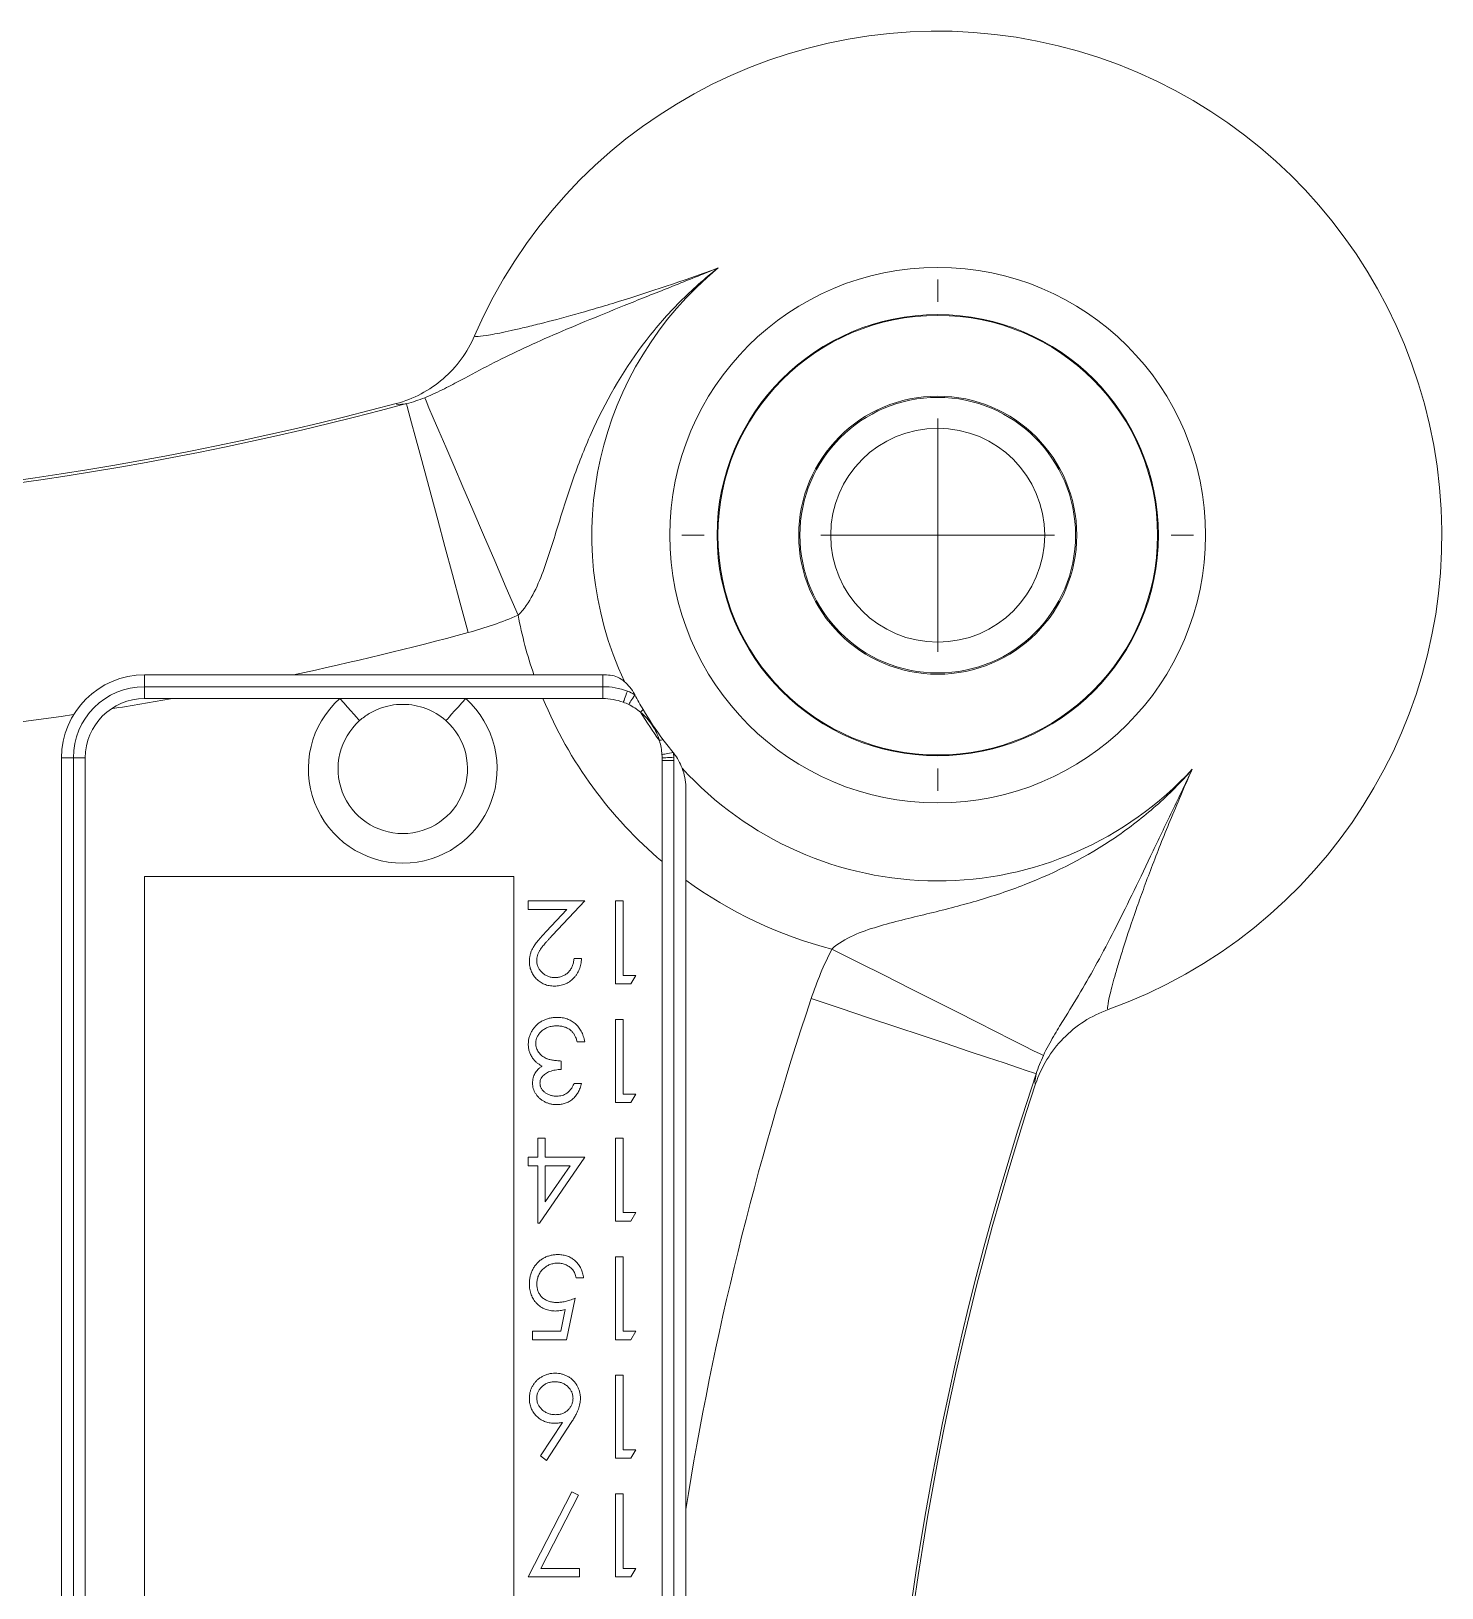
# Model space of a CAD drawing. Header units: millimetres. Extents: x 24.3 to 104.7, y 23.5 to 104.3.
# Drawn here: x 74.45 to 104.65, y 71 to 104.34 of the extents above; entities that cross this region are included whole.
import ezdxf

# ---------------------------------------------------------------- set-up
doc = ezdxf.new("R2010")
doc.units = ezdxf.units.MM

# ---------------------------------------------------------------- blocks, each defined once
blk = doc.blocks.new('SW_CENTERMARKSYMBOL_3')
at = {"color": 0, "linetype": 'Continuous', "lineweight": 0}
for p, q in [((0, 5), (0, 5.477)), ((0, 0), (0, 2.5)), ((-5, 0), (-5.477, 0)), ((0, 0), (-2.5, 0)), ((0, 0), (0, -2.5)), ((0, 0), (2.5, 0)), ((5, 0), (5.477, 0)), ((0, -5), (0, -5.477))]:
    blk.add_line(p, q, dxfattribs=at)

msp = doc.modelspace()

# ---------------------------------------------------------------- linework, layer by layer
at = {"color": 7, "linetype": 'Continuous', "lineweight": 15}
for p, q in [((76.877, 90.301), (76.877, 90.555)), ((76.877, 90.555), (86.687, 90.555)), ((86.687, 90.301), (86.687, 90.555)), ((86.687, 90.301), (76.877, 90.301)), ((76.877, 90.047), (76.877, 90.301)), ((86.687, 90.047), (76.877, 90.047)), ((86.687, 90.047), (86.687, 90.301)), ((75.099, 88.777), (75.353, 88.777)), ((75.099, 40.139), (75.099, 88.777)), ((75.353, 88.777), (75.607, 88.777)), ((75.353, 88.777), (75.353, 40.139)), ((75.607, 88.777), (75.607, 40.139)), ((88.211, 88.721), (87.957, 88.721)), ((87.957, 40.139), (87.957, 88.721)), ((88.211, 88.721), (88.211, 88.874)), ((88.211, 40.139), (88.211, 88.721)), ((88.465, 88.159), (88.465, 40.139)), ((84.782, 86.237), (76.877, 86.237)), ((76.877, 86.237), (76.877, 55.379)), ((84.782, 55.379), (84.782, 86.237)), ((85.093, 85.531), (85.093, 85.714)), ((85.093, 85.714), (86.302, 85.714)), ((86.302, 85.714), (85.612, 84.978)), ((86.963, 83.936), (86.963, 85.714)), ((86.963, 85.714), (87.122, 85.714)), ((87.122, 85.714), (87.122, 84.118)), ((85.921, 85.531), (85.093, 85.531)), ((85.476, 85.057), (85.921, 85.531)), ((86.074, 84.483), (86.233, 84.483)), ((87.122, 84.118), (87.396, 84.118)), ((87.396, 84.118), (87.291, 83.936)), ((87.291, 83.936), (86.963, 83.936)), ((86.963, 83.174), (87.122, 83.174)), ((86.963, 81.396), (86.963, 83.174)), ((87.122, 83.174), (87.122, 81.578)), ((86.302, 82.695), (86.142, 82.695)), ((85.8, 82.285), (85.8, 82.102)), ((86.074, 81.806), (86.233, 81.806)), ((87.291, 81.396), (86.963, 81.396)), ((87.122, 81.578), (87.396, 81.578)), ((87.396, 81.578), (87.291, 81.396)), ((85.299, 80.224), (85.299, 80.634)), ((85.299, 80.634), (85.458, 80.634)), ((85.458, 80.634), (85.458, 80.224)), ((86.963, 78.856), (86.963, 80.634)), ((86.963, 80.634), (87.122, 80.634)), ((87.122, 80.634), (87.122, 79.038)), ((85.093, 80.041), (85.093, 80.224)), ((85.093, 80.224), (85.299, 80.224)), ((85.299, 80.041), (85.093, 80.041)), ((85.299, 78.81), (85.299, 80.041)), ((86.302, 80.224), (85.331, 78.81)), ((85.458, 80.224), (86.302, 80.224)), ((85.458, 80.041), (85.458, 79.269)), ((85.458, 79.269), (85.988, 80.041)), ((85.988, 80.041), (85.458, 80.041)), ((87.122, 79.038), (87.396, 79.038)), ((87.396, 79.038), (87.291, 78.856)), ((85.331, 78.81), (85.299, 78.81)), ((87.291, 78.856), (86.963, 78.856)), ((86.963, 76.316), (86.963, 78.094)), ((86.963, 78.094), (87.122, 78.094)), ((87.122, 78.094), (87.122, 76.498)), ((86.279, 77.638), (86.119, 77.638)), ((86.096, 77.205), (85.914, 76.316)), ((85.789, 76.498), (85.885, 76.966)), ((85.185, 76.316), (85.185, 76.498)), ((85.185, 76.498), (85.789, 76.498)), ((87.122, 76.498), (87.396, 76.498)), ((87.396, 76.498), (87.291, 76.316)), ((85.914, 76.316), (85.185, 76.316)), ((87.291, 76.316), (86.963, 76.316)), ((86.963, 75.554), (87.122, 75.554)), ((86.963, 73.776), (86.963, 75.554)), ((87.122, 75.554), (87.122, 73.958)), ((85.358, 73.827), (85.828, 74.545)), ((86.012, 74.542), (85.481, 73.73)), ((85.481, 73.73), (85.358, 73.827)), ((87.291, 73.776), (86.963, 73.776)), ((87.122, 73.958), (87.396, 73.958)), ((87.396, 73.958), (87.291, 73.776)), ((85.093, 71.236), (86.028, 73.059)), ((86.028, 73.059), (86.166, 72.984)), ((86.963, 71.236), (86.963, 73.014)), ((86.963, 73.014), (87.122, 73.014)), ((87.122, 73.014), (87.122, 71.418)), ((86.166, 72.984), (85.363, 71.418)), ((85.363, 71.418), (86.188, 71.418)), ((86.188, 71.418), (86.188, 71.236)), ((87.122, 71.418), (87.396, 71.418)), ((87.396, 71.418), (87.291, 71.236)), ((86.188, 71.236), (85.093, 71.236)), ((87.291, 71.236), (86.963, 71.236))]:
    msp.add_line(p, q, dxfattribs=at)
at = {"color": 7, "linetype": 'Continuous', "lineweight": 15, "flags": 128}
for points in [[(82.484, 96.362), (82.499, 96.305), (82.536, 96.168), (82.594, 95.953), (82.672, 95.663), (82.769, 95.304), (82.883, 94.881), (83.012, 94.402), (83.154, 93.874), (83.307, 93.306), (83.468, 92.707), (83.635, 92.088), (83.804, 91.459)], [(82.875, 96.491), (82.906, 96.42), (82.967, 96.276), (83.059, 96.062), (83.18, 95.78), (83.328, 95.436), (83.5, 95.035), (83.694, 94.582), (83.907, 94.086), (84.135, 93.554), (84.375, 92.995), (84.623, 92.417), (84.874, 91.83)], [(81.057, 90.047), (81.141, 89.954), (81.221, 89.864), (81.295, 89.782), (81.359, 89.71), (81.412, 89.651), (81.451, 89.608), (81.474, 89.582), (81.481, 89.574)], [(83.331, 89.574), (83.338, 89.582), (83.361, 89.608), (83.4, 89.651), (83.452, 89.71), (83.517, 89.782), (83.591, 89.864), (83.671, 89.954), (83.754, 90.047)], [(87.128, 89.968), (87.129, 89.973), (87.134, 89.986), (87.143, 90.008), (87.153, 90.038), (87.167, 90.074), (87.182, 90.115), (87.199, 90.16), (87.216, 90.207)], [(87.243, 89.919), (87.25, 89.93), (87.261, 89.947), (87.275, 89.969), (87.292, 89.995), (87.31, 90.025), (87.331, 90.057), (87.353, 90.091), (87.376, 90.127)], [(87.956, 88.847), (87.969, 88.85), (87.988, 88.853), (88.014, 88.858), (88.044, 88.863), (88.079, 88.869), (88.117, 88.875), (88.157, 88.882), (88.198, 88.89)], [(88.21, 88.79), (88.164, 88.788), (88.119, 88.786), (88.077, 88.783), (88.04, 88.781), (88.009, 88.78), (87.984, 88.778), (87.967, 88.778), (87.957, 88.777)], [(96.122, 82.401), (96.053, 82.436), (95.913, 82.506), (95.705, 82.611), (95.431, 82.749), (95.097, 82.918), (94.707, 83.114), (94.267, 83.336), (93.785, 83.579), (93.269, 83.839), (92.725, 84.113), (92.164, 84.396), (91.594, 84.683)], [(95.968, 82.013), (95.912, 82.032), (95.777, 82.077), (95.566, 82.148), (95.282, 82.243), (94.929, 82.361), (94.514, 82.499), (94.043, 82.657), (93.524, 82.83), (92.966, 83.017), (92.379, 83.213), (91.77, 83.416), (91.152, 83.623)]]:
    msp.add_lwpolyline(points, dxfattribs=at)
at = {"color": 7, "linetype": 'Continuous', "lineweight": 15}
for radius in [5.735, 4.724, 4.707, 2.977, 2.951, 2.291]:
    msp.add_circle((93.86, 93.546), radius, dxfattribs=at)
for centre, radius, start, end in [((93.86, 93.546), 10.795, 289.7632, 156.7052), ((93.86, 93.546), 7.405, 129.3792, 205.0348), ((64.459, 163.321), 69.342, 254.93346, 285.06654), ((64.459, 163.321), 69.284, 255.1093, 284.8907), ((93.86, 93.546), 9.148, 190.8086, 199.0827), ((64.459, 163.321), 74.42, 282.10485, 285.06654), ((76.877, 88.777), 1.778, 90, 180), ((86.687, 88.777), 1.778, 84.7387, 90), ((76.877, 88.777), 1.524, 90, 180), ((76.877, 88.777), 1.27, 90, 180), ((64.459, 163.321), 74.42, 279.04645, 280.07109), ((82.406, 88.542), 2.021, 131.862, 48.138), ((93.86, 93.546), 9.148, 202.4866, 229.8168), ((86.687, 88.777), 1.524, 69.7187, 90), ((86.687, 88.777), 1.27, 69.7187, 90), ((86.687, 88.777), 1.524, 63.4436, 69.7187), ((93.86, 93.546), 7.33, 207.6834, 207.8024), ((93.86, 93.546), 7.33, 207.8024, 210.6163), ((64.459, 163.321), 74.42, 271.74449, 278.4217), ((88.181, 89.197), 0.88, 135.6246, 140.7541), ((93.86, 93.546), 7.405, 210.8003, 216.4371), ((93.86, 93.546), 7.33, 210.6163, 216.6211), ((82.406, 88.542), 1.386, 131.862, 48.138), ((87.652, 89.992), 0.881, 286.4861, 291.6101), ((93.86, 93.546), 7.33, 216.6211, 219.435), ((93.86, 93.546), 7.33, 219.435, 219.5949), ((93.86, 93.546), 7.405, 222.3465, 317.397), ((93.86, 93.546), 9.148, 233.8643, 255.6568), ((156.446, 61.796), 68.846, 161.51546, 170.90583), ((156.446, 61.796), 63.768, 161.51546, 198.48454), ((156.446, 61.796), 63.71, 161.70712, 198.29288)]:
    msp.add_arc(centre, radius, start, end, dxfattribs=at)
for points, knots in [([(82.875, 96.491), (83.036, 96.556), (83.172, 96.62), (83.424, 96.746), (83.539, 96.807), (83.87, 96.984), (84.074, 97.094), (84.492, 97.308), (84.705, 97.413), (85.151, 97.623), (85.386, 97.728), (86.126, 98.049), (86.665, 98.269), (87.557, 98.628), (87.865, 98.75), (88.341, 98.94), (88.503, 99.005), (88.83, 99.136), (88.997, 99.203), (89.162, 99.27)], [0, 0, 0, 0, 0.0625, 0.0625, 0.125, 0.125, 0.25, 0.25, 0.375, 0.375, 0.5, 0.5, 0.75, 0.75, 0.875, 0.875, 0.9375, 0.9375, 1, 1, 1, 1]), ([(83.945, 97.815), (83.939, 97.802), (83.965, 97.797), (84.078, 97.804), (84.167, 97.817), (84.403, 97.858), (84.549, 97.888), (84.812, 97.946), (84.907, 97.968), (85.111, 98.017), (85.221, 98.044), (85.571, 98.132), (85.828, 98.2), (86.249, 98.318), (86.395, 98.36), (86.7, 98.449), (86.86, 98.497), (87.676, 98.749), (88.389, 98.986), (89.162, 99.27)], [0, 0, 0, 0, 0.125, 0.125, 0.25, 0.25, 0.375, 0.375, 0.4375, 0.4375, 0.5, 0.5, 0.625, 0.625, 0.6875, 0.6875, 0.75, 0.75, 1, 1, 1, 1]), ([(84.874, 91.83), (85.007, 91.959), (85.106, 92.11), (85.276, 92.431), (85.346, 92.599), (85.536, 93.109), (85.639, 93.457), (85.853, 94.15), (85.963, 94.496), (86.209, 95.18), (86.345, 95.519), (86.802, 96.511), (87.171, 97.138), (87.84, 98.008), (88.081, 98.283), (88.468, 98.672), (88.601, 98.798), (88.875, 99.041), (89.019, 99.159), (89.162, 99.27)], [0, 0, 0, 0, 0.0625, 0.0625, 0.125, 0.125, 0.25, 0.25, 0.375, 0.375, 0.5, 0.5, 0.75, 0.75, 0.875, 0.875, 0.9375, 0.9375, 1, 1, 1, 1]), ([(82.264, 96.363), (82.45, 96.413), (82.628, 96.483), (82.965, 96.661), (83.126, 96.771), (83.559, 97.144), (83.792, 97.46), (83.945, 97.815)], [0, 0, 0, 0, 0.25, 0.25, 0.5, 0.5, 1, 1, 1, 1]), ([(87.15, 90.412), (87.193, 90.376), (87.233, 90.335), (87.307, 90.244), (87.341, 90.194), (87.369, 90.14)], [0, 0, 0, 0, 0.5, 0.5, 1, 1, 1, 1]), ([(83.331, 89.574), (83.198, 89.693), (83.052, 89.777), (82.824, 89.863), (82.746, 89.885), (82.581, 89.915), (82.494, 89.923), (82.317, 89.923), (82.23, 89.915), (82.067, 89.885), (81.987, 89.863), (81.835, 89.806), (81.762, 89.771), (81.618, 89.685), (81.547, 89.633), (81.481, 89.574)], [0, 0, 0, 0, 0.25, 0.25, 0.375, 0.375, 0.5, 0.5, 0.625, 0.625, 0.75, 0.75, 0.875, 0.875, 1, 1, 1, 1]), ([(87.902, 89.147), (87.867, 89.262), (87.814, 89.376), (87.676, 89.584), (87.591, 89.678), (87.499, 89.754)], [0, 0, 0, 0, 0.5, 0.5, 1, 1, 1, 1]), ([(88.21, 88.79), (88.211, 88.772), (88.211, 88.754), (88.211, 88.736), (88.211, 88.731), (88.211, 88.726), (88.211, 88.721)], [0, 0, 0, 0, 0.00005463481, 0.00005463481, 0.00005463481, 0.00006975959, 0.00006975959, 0.00006975959, 0.00006975959]), ([(88.211, 88.874), (88.251, 88.826), (88.283, 88.774), (88.341, 88.667), (88.366, 88.612), (88.387, 88.557)], [0, 0, 0, 0, 0.5, 0.5, 1, 1, 1, 1]), ([(91.594, 84.683), (91.731, 84.808), (91.889, 84.898), (92.221, 85.048), (92.394, 85.108), (92.917, 85.266), (93.272, 85.348), (93.981, 85.52), (94.335, 85.609), (95.036, 85.814), (95.384, 85.93), (96.406, 86.328), (97.057, 86.661), (97.968, 87.281), (98.258, 87.506), (98.671, 87.872), (98.805, 87.998), (99.065, 88.259), (99.191, 88.396), (99.31, 88.533)], [0, 0, 0, 0, 0.0625, 0.0625, 0.125, 0.125, 0.25, 0.25, 0.375, 0.375, 0.5, 0.5, 0.75, 0.75, 0.875, 0.875, 0.9375, 0.9375, 1, 1, 1, 1]), ([(96.122, 82.401), (96.197, 82.558), (96.27, 82.69), (96.412, 82.934), (96.48, 83.046), (96.677, 83.367), (96.8, 83.564), (97.04, 83.97), (97.158, 84.177), (97.396, 84.612), (97.516, 84.84), (97.885, 85.563), (98.14, 86.091), (98.558, 86.964), (98.701, 87.265), (98.924, 87.731), (99, 87.889), (99.154, 88.209), (99.233, 88.372), (99.31, 88.533)], [0, 0, 0, 0, 0.0625, 0.0625, 0.125, 0.125, 0.25, 0.25, 0.375, 0.375, 0.5, 0.5, 0.75, 0.75, 0.875, 0.875, 0.9375, 0.9375, 1, 1, 1, 1]), ([(99.31, 88.533), (99.141, 88.155), (98.983, 87.787), (98.693, 87.086), (98.56, 86.749), (98.377, 86.268), (98.318, 86.11), (98.209, 85.81), (98.157, 85.666), (98.012, 85.25), (97.927, 84.997), (97.817, 84.652), (97.783, 84.543), (97.722, 84.341), (97.694, 84.247), (97.62, 83.988), (97.581, 83.843), (97.525, 83.61), (97.507, 83.521), (97.493, 83.408), (97.496, 83.382), (97.51, 83.387)], [0, 0, 0, 0, 0.125, 0.125, 0.25, 0.25, 0.3125, 0.3125, 0.375, 0.375, 0.5, 0.5, 0.5625, 0.5625, 0.625, 0.625, 0.75, 0.75, 0.875, 0.875, 1, 1, 1, 1]), ([(85.116, 84.419), (85.117, 84.444), (85.119, 84.493), (85.133, 84.565), (85.156, 84.635), (85.184, 84.691), (85.211, 84.736), (85.236, 84.774), (85.266, 84.814), (85.299, 84.857), (85.337, 84.903), (85.379, 84.952), (85.426, 85.003), (85.459, 85.038), (85.476, 85.057)], [0, 0, 0, 0, 0.098701, 0.195671, 0.29242, 0.391339, 0.444459, 0.504225, 0.570348, 0.642914, 0.72229, 0.807923, 0.90047, 1, 1, 1, 1]), ([(85.612, 84.978), (85.595, 84.96), (85.563, 84.927), (85.517, 84.878), (85.476, 84.832), (85.44, 84.79), (85.408, 84.751), (85.381, 84.716), (85.358, 84.685), (85.334, 84.648), (85.311, 84.602), (85.29, 84.547), (85.278, 84.491), (85.277, 84.452), (85.276, 84.433)], [0, 0, 0, 0, 0.1107942, 0.2128129, 0.3060779, 0.3906175, 0.4672327, 0.5344506, 0.5938668, 0.644833, 0.7362206, 0.8250374, 0.9119923, 1, 1, 1, 1]), ([(85.653, 83.89), (85.634, 83.891), (85.596, 83.892), (85.54, 83.899), (85.486, 83.911), (85.436, 83.929), (85.389, 83.951), (85.344, 83.978), (85.302, 84.01), (85.264, 84.047), (85.229, 84.087), (85.199, 84.129), (85.174, 84.173), (85.153, 84.219), (85.136, 84.266), (85.125, 84.315), (85.118, 84.367), (85.117, 84.401), (85.116, 84.419)], [0, 0, 0, 0, 0.06948, 0.136525, 0.200801, 0.263983, 0.325711, 0.387271, 0.449493, 0.512955, 0.576266, 0.637575, 0.697901, 0.757558, 0.816588, 0.876646, 0.937286, 1, 1, 1, 1]), ([(85.276, 84.433), (85.276, 84.421), (85.277, 84.397), (85.282, 84.362), (85.291, 84.328), (85.304, 84.296), (85.319, 84.264), (85.339, 84.234), (85.361, 84.206), (85.387, 84.179), (85.416, 84.154), (85.446, 84.132), (85.478, 84.114), (85.512, 84.099), (85.547, 84.087), (85.584, 84.079), (85.622, 84.074), (85.648, 84.073), (85.662, 84.073)], [0, 0, 0, 0, 0.061969, 0.122129, 0.180999, 0.240162, 0.299865, 0.359951, 0.421742, 0.486546, 0.551508, 0.614995, 0.67724, 0.739715, 0.803039, 0.866487, 0.931969, 1, 1, 1, 1]), ([(86.233, 84.483), (86.232, 84.462), (86.23, 84.42), (86.221, 84.36), (86.207, 84.302), (86.187, 84.247), (86.164, 84.195), (86.134, 84.145), (86.1, 84.099), (86.061, 84.056), (86.019, 84.017), (85.974, 83.983), (85.927, 83.955), (85.877, 83.931), (85.824, 83.913), (85.77, 83.9), (85.712, 83.892), (85.673, 83.891), (85.653, 83.89)], [0, 0, 0, 0, 0.068799, 0.135118, 0.199001, 0.261934, 0.323531, 0.385435, 0.447216, 0.510018, 0.572511, 0.633364, 0.693217, 0.752555, 0.812558, 0.873261, 0.935543, 1, 1, 1, 1]), ([(85.662, 84.073), (85.675, 84.073), (85.703, 84.074), (85.743, 84.079), (85.781, 84.087), (85.817, 84.099), (85.852, 84.114), (85.885, 84.133), (85.916, 84.154), (85.945, 84.18), (85.972, 84.208), (85.996, 84.239), (86.017, 84.273), (86.035, 84.31), (86.049, 84.349), (86.06, 84.391), (86.069, 84.436), (86.072, 84.467), (86.074, 84.483)], [0, 0, 0, 0, 0.064442, 0.1265535, 0.1867788, 0.245944, 0.3041103, 0.3617853, 0.4202554, 0.4799429, 0.5402862, 0.6007124, 0.6619622, 0.7244722, 0.7888813, 0.8563063, 0.9263482, 1, 1, 1, 1]), ([(97.51, 83.387), (97.328, 83.321), (97.156, 83.236), (96.835, 83.03), (96.683, 82.906), (96.283, 82.496), (96.077, 82.16), (95.956, 81.793)], [0, 0, 0, 0, 0.25, 0.25, 0.5, 0.5, 1, 1, 1, 1]), ([(85.093, 82.646), (85.094, 82.671), (85.096, 82.72), (85.112, 82.794), (85.138, 82.865), (85.173, 82.934), (85.217, 82.998), (85.269, 83.056), (85.329, 83.105), (85.395, 83.146), (85.467, 83.179), (85.544, 83.203), (85.625, 83.217), (85.68, 83.219), (85.709, 83.219)], [0, 0, 0, 0, 0.079635, 0.1588952, 0.2395795, 0.3223821, 0.4057934, 0.4878843, 0.5697106, 0.6530482, 0.7374337, 0.8225729, 0.9097627, 1, 1, 1, 1]), ([(85.706, 83.037), (85.689, 83.037), (85.657, 83.036), (85.609, 83.031), (85.564, 83.022), (85.521, 83.01), (85.481, 82.994), (85.444, 82.974), (85.409, 82.951), (85.377, 82.925), (85.348, 82.897), (85.323, 82.866), (85.301, 82.835), (85.284, 82.803), (85.27, 82.769), (85.26, 82.734), (85.254, 82.698), (85.253, 82.673), (85.253, 82.661)], [0, 0, 0, 0, 0.076062, 0.148732, 0.218375, 0.285723, 0.351058, 0.414935, 0.478486, 0.542169, 0.60475, 0.664119, 0.7215, 0.777616, 0.832666, 0.887858, 0.943468, 1, 1, 1, 1]), ([(86.003, 82.941), (85.993, 82.949), (85.973, 82.964), (85.941, 82.983), (85.906, 83), (85.87, 83.014), (85.832, 83.024), (85.792, 83.032), (85.749, 83.036), (85.72, 83.037), (85.706, 83.037)], [0, 0, 0, 0, 0.11826, 0.236156, 0.35563, 0.476249, 0.600164, 0.728633, 0.861326, 1, 1, 1, 1]), ([(85.709, 83.219), (85.728, 83.219), (85.765, 83.218), (85.82, 83.212), (85.872, 83.201), (85.923, 83.187), (85.97, 83.168), (86.015, 83.145), (86.058, 83.118), (86.098, 83.087), (86.136, 83.052), (86.17, 83.012), (86.201, 82.969), (86.228, 82.922), (86.252, 82.871), (86.272, 82.816), (86.289, 82.757), (86.297, 82.716), (86.302, 82.695)], [0, 0, 0, 0, 0.065538, 0.128956, 0.190367, 0.249965, 0.308569, 0.366415, 0.424556, 0.483181, 0.542251, 0.601744, 0.662508, 0.7245, 0.789139, 0.856354, 0.926299, 1, 1, 1, 1]), ([(86.142, 82.695), (86.138, 82.709), (86.13, 82.735), (86.116, 82.774), (86.1, 82.809), (86.084, 82.841), (86.066, 82.871), (86.046, 82.897), (86.026, 82.921), (86.01, 82.934), (86.003, 82.941)], [0, 0, 0, 0, 0.14977, 0.291316, 0.425966, 0.55216, 0.671527, 0.786122, 0.895325, 1, 1, 1, 1]), ([(85.2, 82.33), (85.191, 82.341), (85.174, 82.365), (85.153, 82.402), (85.134, 82.44), (85.12, 82.479), (85.108, 82.519), (85.1, 82.56), (85.095, 82.603), (85.094, 82.631), (85.093, 82.646)], [0, 0, 0, 0, 0.128146, 0.254193, 0.378141, 0.501381, 0.623957, 0.747076, 0.872865, 1, 1, 1, 1]), ([(85.253, 82.661), (85.254, 82.644), (85.255, 82.611), (85.267, 82.563), (85.287, 82.516), (85.314, 82.471), (85.347, 82.431), (85.386, 82.394), (85.43, 82.364), (85.471, 82.343), (85.508, 82.329), (85.539, 82.319), (85.574, 82.311), (85.613, 82.304), (85.654, 82.297), (85.7, 82.292), (85.749, 82.288), (85.783, 82.286), (85.8, 82.285)], [0, 0, 0, 0, 0.066903, 0.133472, 0.201015, 0.271618, 0.342884, 0.413833, 0.485572, 0.559817, 0.599915, 0.643623, 0.691922, 0.744713, 0.801511, 0.862871, 0.929335, 1, 1, 1, 1]), ([(85.185, 81.812), (85.185, 81.831), (85.186, 81.868), (85.196, 81.921), (85.213, 81.972), (85.236, 82.02), (85.265, 82.064), (85.301, 82.106), (85.344, 82.144), (85.376, 82.167), (85.392, 82.178)], [0, 0, 0, 0, 0.128068, 0.250608, 0.37063, 0.490072, 0.610375, 0.734313, 0.863217, 1, 1, 1, 1]), ([(85.392, 82.178), (85.373, 82.187), (85.336, 82.205), (85.285, 82.241), (85.238, 82.282), (85.213, 82.314), (85.2, 82.33)], [0, 0, 0, 0, 0.253916, 0.503896, 0.750255, 1, 1, 1, 1]), ([(85.8, 82.102), (85.778, 82.102), (85.735, 82.101), (85.672, 82.093), (85.612, 82.08), (85.556, 82.062), (85.505, 82.04), (85.46, 82.015), (85.423, 81.986), (85.394, 81.955), (85.372, 81.921), (85.356, 81.886), (85.346, 81.849), (85.345, 81.824), (85.344, 81.811)], [0, 0, 0, 0, 0.110151, 0.215684, 0.318037, 0.418137, 0.511656, 0.596672, 0.673801, 0.744527, 0.810701, 0.874075, 0.936704, 1, 1, 1, 1]), ([(85.704, 81.35), (85.681, 81.351), (85.635, 81.352), (85.567, 81.365), (85.502, 81.385), (85.44, 81.413), (85.383, 81.447), (85.332, 81.487), (85.288, 81.534), (85.251, 81.585), (85.222, 81.64), (85.2, 81.696), (85.187, 81.754), (85.185, 81.793), (85.185, 81.812)], [0, 0, 0, 0, 0.090254, 0.17854, 0.266093, 0.354631, 0.441886, 0.525747, 0.608114, 0.690197, 0.770821, 0.848326, 0.924012, 1, 1, 1, 1]), ([(85.344, 81.811), (85.344, 81.802), (85.345, 81.784), (85.35, 81.757), (85.358, 81.73), (85.369, 81.705), (85.384, 81.681), (85.401, 81.658), (85.422, 81.636), (85.445, 81.615), (85.471, 81.596), (85.499, 81.579), (85.529, 81.564), (85.56, 81.553), (85.593, 81.544), (85.628, 81.537), (85.664, 81.533), (85.689, 81.533), (85.702, 81.533)], [0, 0, 0, 0, 0.055265, 0.109948, 0.163898, 0.21807, 0.273285, 0.330884, 0.390478, 0.454119, 0.518941, 0.583379, 0.648575, 0.715078, 0.782538, 0.852347, 0.924941, 1, 1, 1, 1]), ([(85.702, 81.533), (85.722, 81.533), (85.762, 81.535), (85.819, 81.547), (85.872, 81.566), (85.912, 81.589), (85.942, 81.612), (85.963, 81.632), (85.984, 81.654), (86.004, 81.679), (86.023, 81.707), (86.041, 81.737), (86.058, 81.771), (86.068, 81.794), (86.074, 81.806)], [0, 0, 0, 0, 0.122728, 0.239717, 0.351862, 0.463202, 0.520261, 0.579432, 0.640596, 0.705298, 0.773236, 0.844649, 0.920046, 1, 1, 1, 1]), ([(86.233, 81.806), (86.229, 81.788), (86.22, 81.753), (86.203, 81.703), (86.184, 81.656), (86.161, 81.612), (86.135, 81.571), (86.107, 81.534), (86.075, 81.499), (86.041, 81.468), (86.005, 81.44), (85.967, 81.416), (85.927, 81.396), (85.885, 81.379), (85.842, 81.366), (85.797, 81.357), (85.751, 81.351), (85.72, 81.351), (85.704, 81.35)], [0, 0, 0, 0, 0.0726253, 0.1419766, 0.2089849, 0.2739569, 0.3368893, 0.398745, 0.4601159, 0.5208249, 0.5809945, 0.6401519, 0.6986225, 0.7572711, 0.8164267, 0.876254, 0.9371653, 1, 1, 1, 1]), ([(85.116, 77.513), (85.117, 77.527), (85.117, 77.556), (85.121, 77.599), (85.127, 77.641), (85.136, 77.682), (85.148, 77.722), (85.161, 77.761), (85.178, 77.799), (85.197, 77.836), (85.218, 77.871), (85.241, 77.905), (85.266, 77.936), (85.292, 77.966), (85.321, 77.993), (85.351, 78.018), (85.383, 78.041), (85.416, 78.062), (85.452, 78.08), (85.488, 78.096), (85.526, 78.109), (85.566, 78.12), (85.607, 78.129), (85.649, 78.135), (85.692, 78.139), (85.721, 78.139), (85.736, 78.139)], [0, 0, 0, 0, 0.044012, 0.087429, 0.13011, 0.172543, 0.214195, 0.256275, 0.298269, 0.340356, 0.382404, 0.423406, 0.464232, 0.504057, 0.543842, 0.583267, 0.623086, 0.66291, 0.70323, 0.743614, 0.784555, 0.825761, 0.867766, 0.910751, 0.954917, 1, 1, 1, 1]), ([(85.736, 78.139), (85.754, 78.139), (85.789, 78.138), (85.84, 78.131), (85.889, 78.121), (85.936, 78.105), (85.981, 78.085), (86.023, 78.061), (86.064, 78.033), (86.102, 78), (86.137, 77.964), (86.169, 77.925), (86.197, 77.884), (86.221, 77.839), (86.241, 77.793), (86.257, 77.743), (86.27, 77.692), (86.276, 77.656), (86.279, 77.638)], [0, 0, 0, 0, 0.065435, 0.128735, 0.190276, 0.250777, 0.31088, 0.370805, 0.431559, 0.49348, 0.555853, 0.617262, 0.678601, 0.740657, 0.802944, 0.866775, 0.932333, 1, 1, 1, 1]), ([(85.727, 77.957), (85.712, 77.957), (85.682, 77.956), (85.638, 77.95), (85.595, 77.94), (85.554, 77.926), (85.515, 77.907), (85.478, 77.885), (85.442, 77.859), (85.408, 77.829), (85.377, 77.796), (85.35, 77.76), (85.327, 77.723), (85.308, 77.683), (85.294, 77.642), (85.283, 77.598), (85.277, 77.553), (85.276, 77.522), (85.276, 77.506)], [0, 0, 0, 0, 0.064204, 0.126419, 0.187672, 0.248041, 0.308337, 0.36969, 0.431725, 0.49597, 0.559779, 0.622313, 0.683925, 0.745104, 0.806749, 0.869093, 0.933293, 1, 1, 1, 1]), ([(86.119, 77.638), (86.115, 77.655), (86.108, 77.687), (86.091, 77.733), (86.071, 77.774), (86.046, 77.81), (86.018, 77.842), (85.985, 77.87), (85.949, 77.896), (85.908, 77.917), (85.865, 77.935), (85.82, 77.948), (85.774, 77.956), (85.743, 77.957), (85.727, 77.957)], [0, 0, 0, 0, 0.094698, 0.182014, 0.264406, 0.342045, 0.418973, 0.496386, 0.577255, 0.661406, 0.746637, 0.831347, 0.915196, 1, 1, 1, 1]), ([(85.676, 76.931), (85.656, 76.932), (85.617, 76.933), (85.56, 76.941), (85.505, 76.953), (85.454, 76.971), (85.404, 76.994), (85.358, 77.022), (85.314, 77.056), (85.273, 77.094), (85.236, 77.136), (85.204, 77.181), (85.177, 77.229), (85.155, 77.281), (85.137, 77.335), (85.125, 77.392), (85.118, 77.451), (85.117, 77.492), (85.116, 77.513)], [0, 0, 0, 0, 0.065791, 0.129362, 0.190756, 0.251258, 0.310777, 0.370654, 0.431036, 0.492864, 0.555071, 0.61634, 0.676976, 0.738326, 0.800812, 0.864812, 0.931063, 1, 1, 1, 1]), ([(85.276, 77.506), (85.276, 77.492), (85.277, 77.464), (85.283, 77.423), (85.291, 77.385), (85.304, 77.348), (85.321, 77.313), (85.341, 77.281), (85.365, 77.25), (85.392, 77.222), (85.422, 77.196), (85.456, 77.174), (85.491, 77.156), (85.529, 77.14), (85.57, 77.128), (85.612, 77.12), (85.658, 77.115), (85.689, 77.114), (85.705, 77.114)], [0, 0, 0, 0, 0.065364, 0.127475, 0.188336, 0.247203, 0.305628, 0.363605, 0.422603, 0.482641, 0.543265, 0.604095, 0.664953, 0.727207, 0.791428, 0.858028, 0.927023, 1, 1, 1, 1]), ([(85.705, 77.114), (85.719, 77.114), (85.747, 77.115), (85.791, 77.119), (85.837, 77.126), (85.885, 77.136), (85.935, 77.149), (85.987, 77.165), (86.041, 77.183), (86.078, 77.198), (86.096, 77.205)], [0, 0, 0, 0, 0.1030798, 0.2110204, 0.3259632, 0.4464998, 0.5746344, 0.7088999, 0.851186, 1, 1, 1, 1]), ([(85.885, 76.966), (85.866, 76.961), (85.83, 76.951), (85.776, 76.939), (85.725, 76.933), (85.692, 76.932), (85.676, 76.931)], [0, 0, 0, 0, 0.275068, 0.532901, 0.773973, 1, 1, 1, 1]), ([(85.116, 75.055), (85.117, 75.08), (85.119, 75.129), (85.132, 75.2), (85.155, 75.268), (85.186, 75.331), (85.226, 75.39), (85.273, 75.443), (85.328, 75.489), (85.389, 75.528), (85.456, 75.56), (85.526, 75.583), (85.598, 75.597), (85.647, 75.599), (85.672, 75.599)], [0, 0, 0, 0, 0.085993, 0.169113, 0.250536, 0.331896, 0.41356, 0.494112, 0.576294, 0.660703, 0.74612, 0.83001, 0.914417, 1, 1, 1, 1]), ([(85.663, 75.417), (85.65, 75.417), (85.624, 75.416), (85.586, 75.411), (85.55, 75.403), (85.514, 75.392), (85.481, 75.377), (85.448, 75.359), (85.418, 75.338), (85.389, 75.314), (85.362, 75.288), (85.339, 75.26), (85.319, 75.231), (85.304, 75.2), (85.291, 75.168), (85.282, 75.135), (85.277, 75.1), (85.276, 75.076), (85.276, 75.064)], [0, 0, 0, 0, 0.067943, 0.133246, 0.19778, 0.260632, 0.323341, 0.386297, 0.450071, 0.51521, 0.579637, 0.641333, 0.701709, 0.76078, 0.819259, 0.878146, 0.938165, 1, 1, 1, 1]), ([(86.051, 75.064), (86.051, 75.076), (86.05, 75.1), (86.044, 75.135), (86.035, 75.168), (86.023, 75.2), (86.007, 75.231), (85.987, 75.26), (85.964, 75.288), (85.937, 75.314), (85.909, 75.338), (85.878, 75.36), (85.846, 75.377), (85.812, 75.392), (85.777, 75.403), (85.741, 75.411), (85.702, 75.416), (85.677, 75.417), (85.663, 75.417)], [0, 0, 0, 0, 0.061846, 0.121875, 0.180772, 0.239261, 0.298623, 0.358671, 0.420767, 0.485205, 0.550356, 0.613636, 0.676603, 0.739323, 0.802186, 0.866731, 0.932045, 1, 1, 1, 1]), ([(85.672, 75.599), (85.696, 75.599), (85.743, 75.597), (85.813, 75.583), (85.88, 75.561), (85.944, 75.53), (86.003, 75.492), (86.056, 75.445), (86.102, 75.392), (86.14, 75.331), (86.172, 75.267), (86.194, 75.199), (86.208, 75.13), (86.21, 75.082), (86.21, 75.058)], [0, 0, 0, 0, 0.084339, 0.167061, 0.249579, 0.33294, 0.416119, 0.49776, 0.580626, 0.664858, 0.749533, 0.832448, 0.915661, 1, 1, 1, 1]), ([(85.644, 74.528), (85.626, 74.529), (85.59, 74.53), (85.538, 74.537), (85.488, 74.548), (85.44, 74.565), (85.394, 74.587), (85.35, 74.613), (85.308, 74.644), (85.269, 74.68), (85.233, 74.718), (85.202, 74.76), (85.175, 74.804), (85.154, 74.85), (85.137, 74.898), (85.125, 74.948), (85.118, 75.001), (85.117, 75.037), (85.116, 75.055)], [0, 0, 0, 0, 0.065232, 0.128407, 0.19007, 0.250947, 0.311551, 0.372869, 0.435031, 0.49908, 0.5631, 0.62552, 0.686691, 0.747683, 0.80856, 0.87074, 0.93434, 1, 1, 1, 1]), ([(85.276, 75.064), (85.276, 75.052), (85.277, 75.028), (85.283, 74.994), (85.291, 74.96), (85.305, 74.928), (85.321, 74.897), (85.342, 74.868), (85.366, 74.839), (85.393, 74.813), (85.423, 74.789), (85.455, 74.768), (85.488, 74.75), (85.523, 74.736), (85.559, 74.724), (85.597, 74.716), (85.637, 74.712), (85.664, 74.711), (85.677, 74.71)], [0, 0, 0, 0, 0.061145, 0.120007, 0.178246, 0.236508, 0.294903, 0.354696, 0.416717, 0.480659, 0.545834, 0.609768, 0.672988, 0.73581, 0.799817, 0.86476, 0.93108, 1, 1, 1, 1]), ([(85.677, 74.71), (85.691, 74.711), (85.717, 74.712), (85.756, 74.716), (85.793, 74.724), (85.828, 74.736), (85.861, 74.75), (85.892, 74.768), (85.921, 74.789), (85.947, 74.813), (85.972, 74.839), (85.993, 74.868), (86.011, 74.897), (86.025, 74.928), (86.037, 74.96), (86.045, 74.994), (86.05, 75.029), (86.05, 75.052), (86.051, 75.064)], [0, 0, 0, 0, 0.070596, 0.138509, 0.203802, 0.266994, 0.329059, 0.391139, 0.453136, 0.515769, 0.577944, 0.638945, 0.698364, 0.757306, 0.816402, 0.876272, 0.93682, 1, 1, 1, 1]), ([(86.21, 75.058), (86.21, 75.04), (86.208, 75.002), (86.201, 74.946), (86.186, 74.888), (86.171, 74.839), (86.155, 74.798), (86.141, 74.766), (86.125, 74.732), (86.106, 74.697), (86.086, 74.66), (86.063, 74.622), (86.039, 74.582), (86.021, 74.555), (86.012, 74.542)], [0, 0, 0, 0, 0.097806, 0.199612, 0.305296, 0.415817, 0.474241, 0.537287, 0.603386, 0.674311, 0.74953, 0.828608, 0.912043, 1, 1, 1, 1]), ([(85.828, 74.545), (85.797, 74.54), (85.736, 74.53), (85.674, 74.529), (85.644, 74.528)], [0, 0, 0, 0, 0.512659, 1, 1, 1, 1])]:
    msp.add_open_spline(points, degree=3, knots=knots, dxfattribs=at)
for points in [[(82.484, 96.362), (82.332, 96.341), (82.258, 96.342), (82.264, 96.363)], [(82.484, 96.362), (82.619, 96.397), (82.749, 96.441), (82.875, 96.491)], [(84.874, 91.83), (84.527, 91.681), (84.17, 91.557), (83.804, 91.459)], [(86.85, 90.548), (86.957, 90.538), (87.059, 90.489), (87.15, 90.412)], [(87.216, 90.207), (87.272, 90.186), (87.326, 90.159), (87.376, 90.127)], [(87.243, 89.919), (87.205, 89.938), (87.167, 89.954), (87.128, 89.968)], [(87.499, 89.754), (87.419, 89.821), (87.332, 89.876), (87.243, 89.919)], [(87.956, 88.847), (87.95, 88.947), (87.933, 89.047), (87.902, 89.147)], [(87.957, 88.777), (87.957, 88.801), (87.957, 88.824), (87.956, 88.847)], [(87.957, 88.721), (87.957, 88.73), (87.957, 88.749), (87.957, 88.768), (87.957, 88.777)], [(88.198, 88.89), (88.204, 88.857), (88.208, 88.824), (88.21, 88.79)], [(88.387, 88.557), (88.438, 88.424), (88.465, 88.292), (88.465, 88.159)], [(91.152, 83.623), (91.274, 83.987), (91.421, 84.341), (91.594, 84.683)], [(96.122, 82.401), (96.063, 82.276), (96.012, 82.147), (95.968, 82.013)], [(95.956, 81.793), (95.934, 81.788), (95.938, 81.862), (95.968, 82.013)]]:
    msp.add_open_spline(points, degree=3, dxfattribs=at)

# ---------------------------------------------------------------- block references
at = {"color": 7, "linetype": 'Continuous', "lineweight": 0}
msp.add_blockref('SW_CENTERMARKSYMBOL_3', (93.86, 93.546), dxfattribs=at)

doc.saveas('drawing.dxf')
